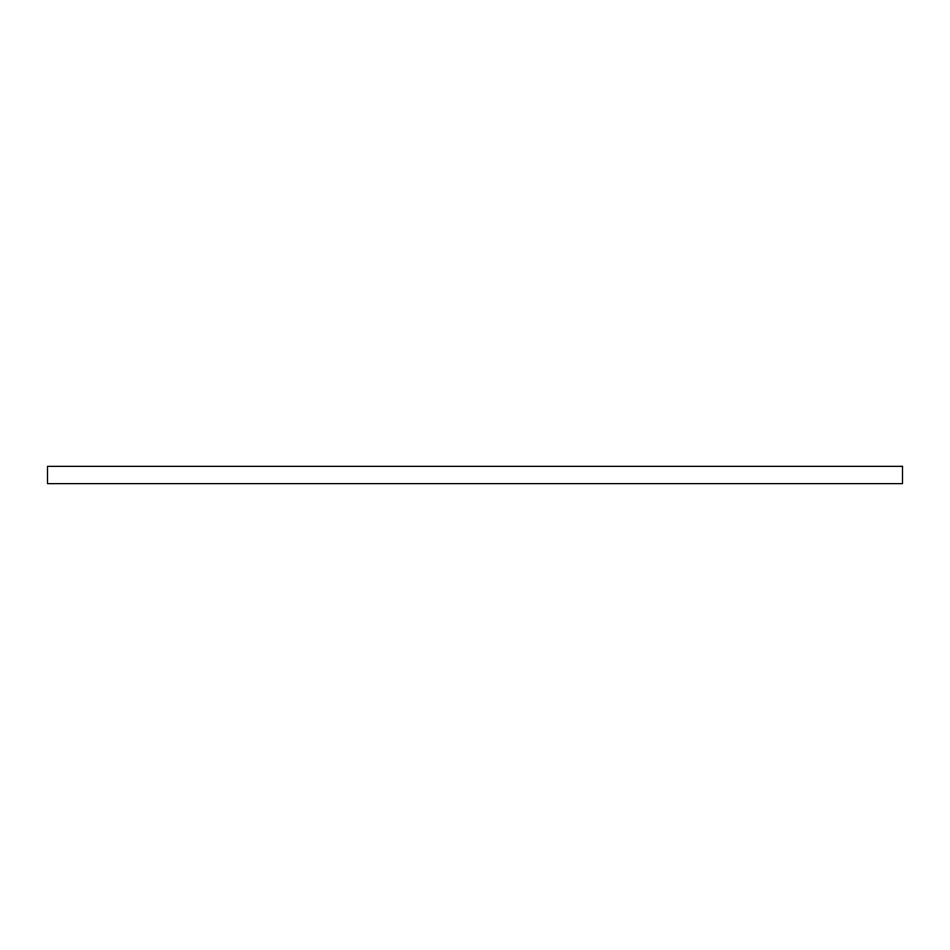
<?xml version="1.0" encoding="UTF-8"?>
<svg xmlns="http://www.w3.org/2000/svg" width="950" height="950" viewBox="0 0 950 950"><rect width="100%" height="100%" fill="white"/><g stroke="black" fill="none" stroke-linecap="round" stroke-linejoin="round"><path stroke-width="1.43" d="M902.5 466.367L47.5 466.367L47.5 483.633L902.5 483.633L902.5 466.367"/></g></svg>
